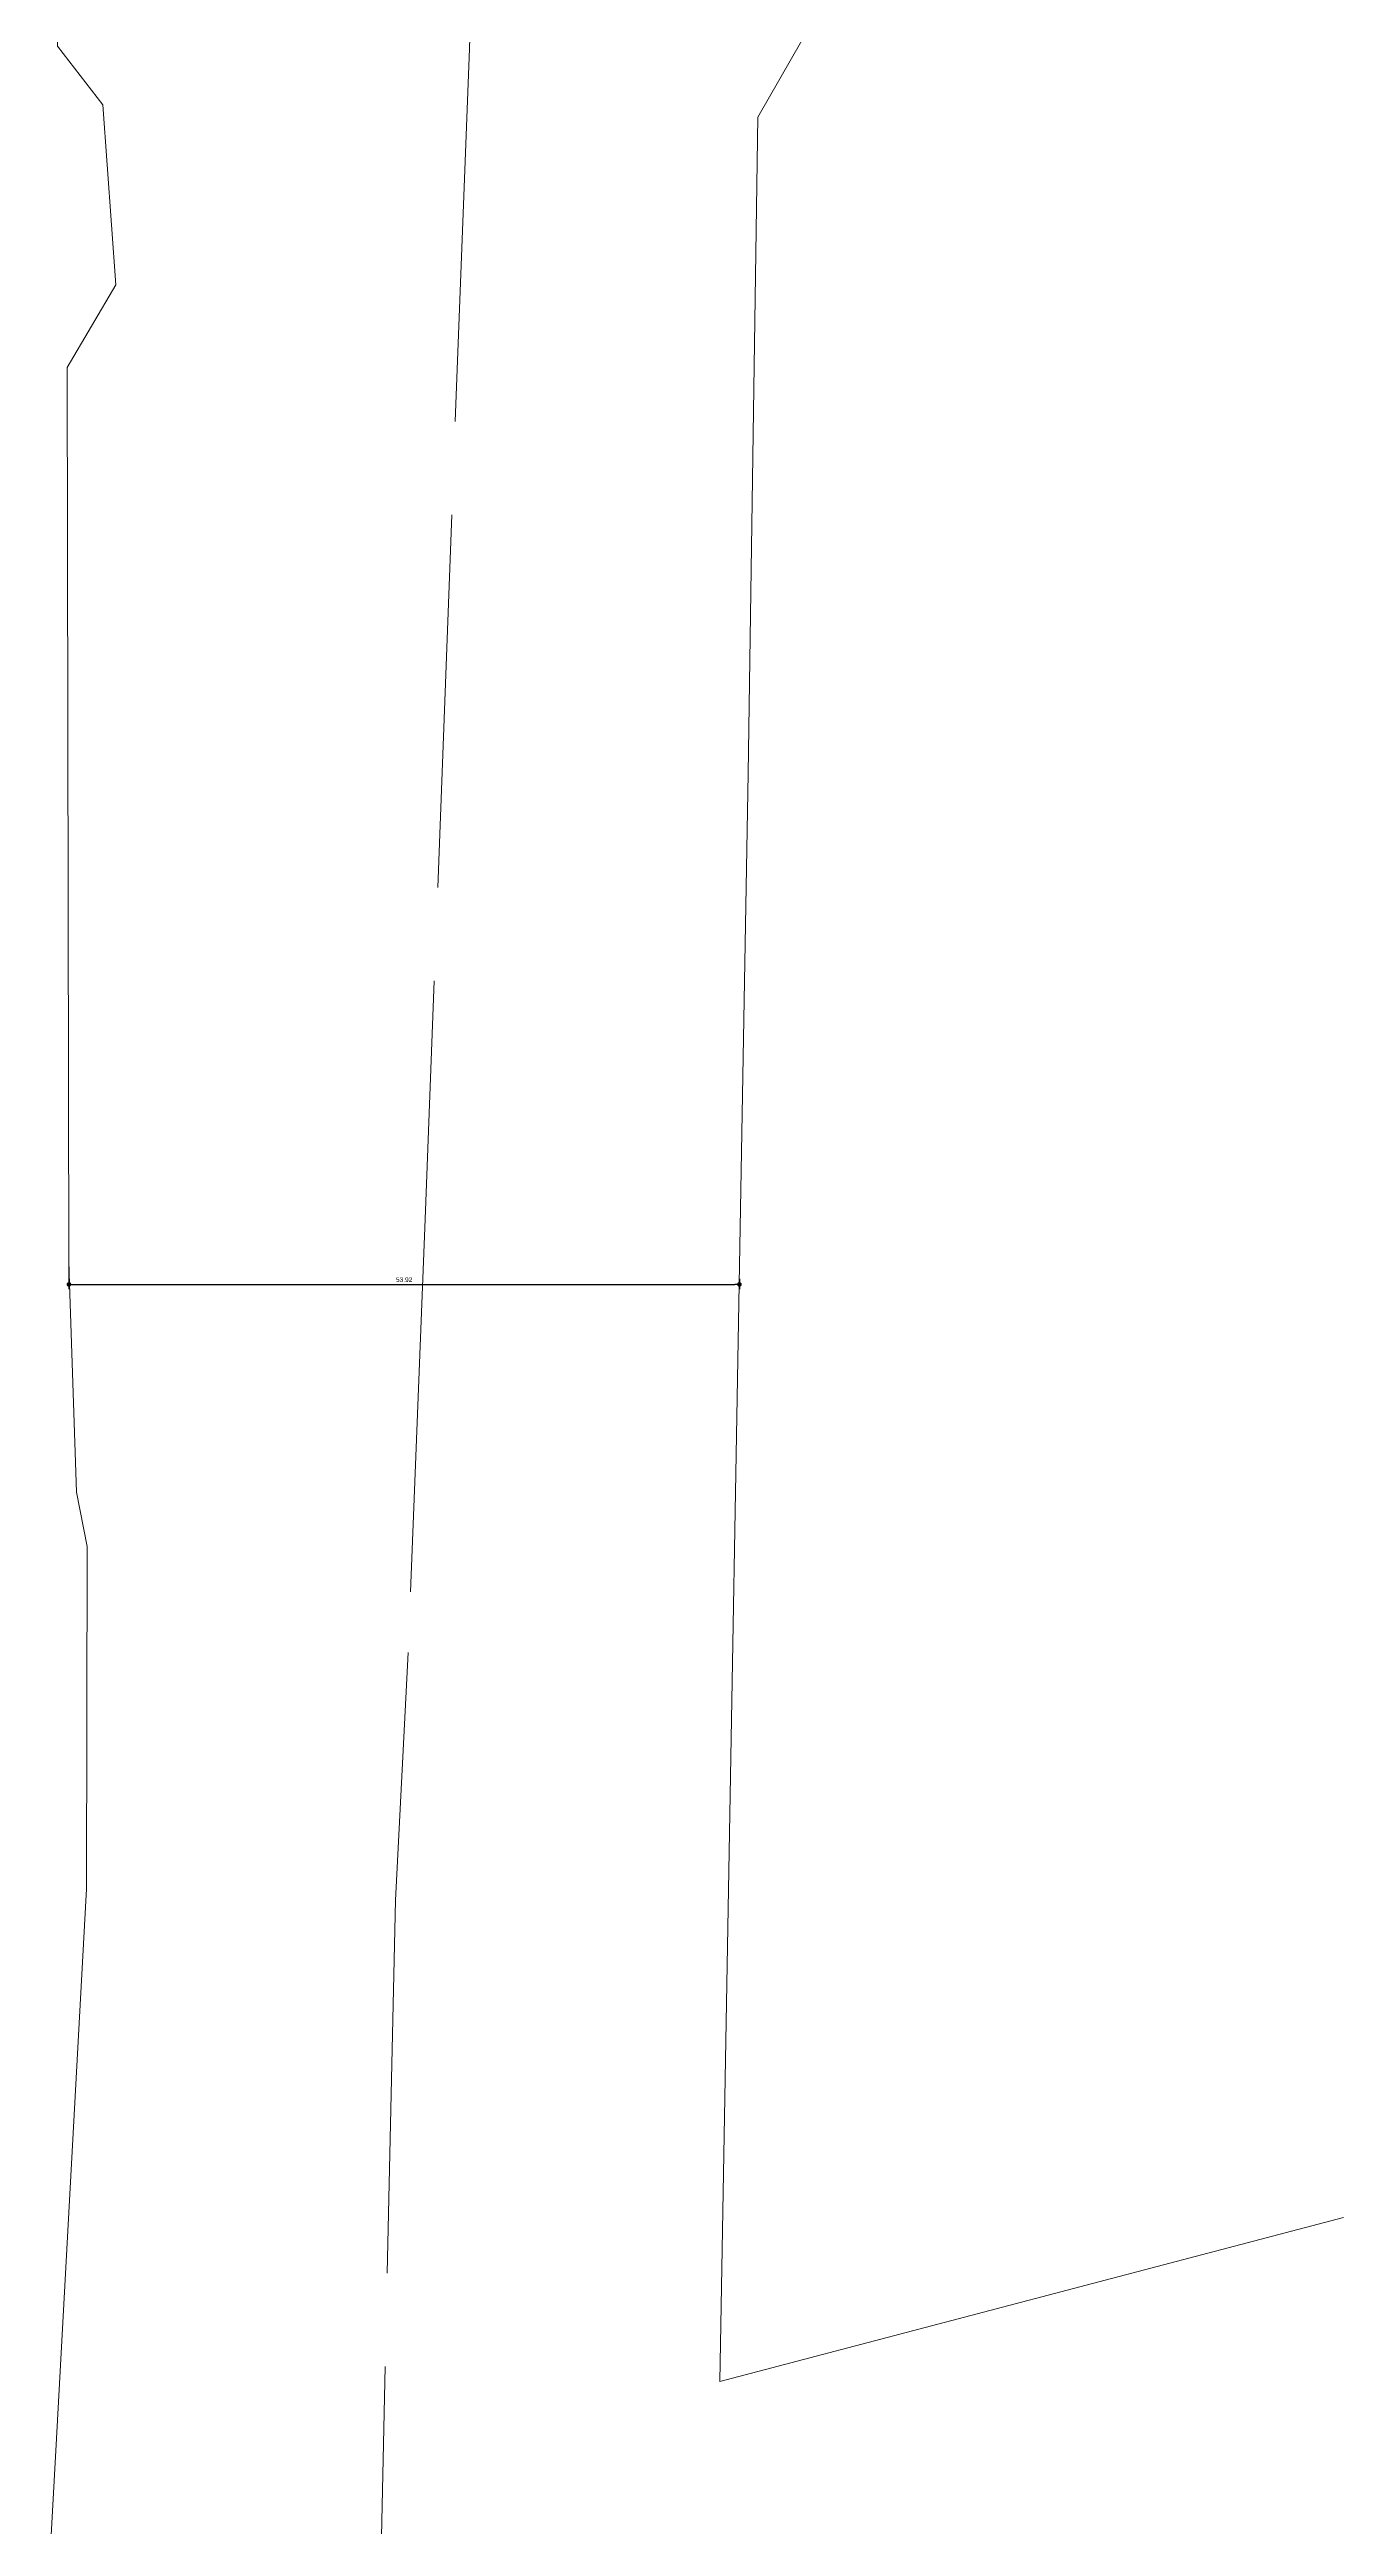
# Model space of a CAD drawing. Header units: millimetres. Extents: x -3245 to 2970, y 1153 to 3965.
# Drawn here: x -3083.4 to -3041.8, y 3646.8 to 3726.5 of the extents above; entities that cross this region are included whole.
import ezdxf

# ---------------------------------------------------------------- set-up
doc = ezdxf.new("R2010")
doc.units = ezdxf.units.MM
doc.linetypes.add('ACAD_ISO02W100', pattern=[15, 12, -3])
doc.layers.add('FONDO_MANAGUA', color=8, linetype='ACAD_ISO02W100')
doc.styles.get("Standard").update_dxf_attribs({"font": 'arial.ttf'})
doc.dimstyles.new('ISO-25-25', dxfattribs={"dimtxt": 0.15, "dimasz": 0.15, "dimexe": 0.15, "dimexo": 0.1, "dimgap": 0.075, "dimtad": 1, "dimtoh": 1, "dimlfac": 2.5, "dimzin": 1, "dimdsep": 46, "dimtxsty": 'Standard', "dimblk": 'DOT', "dimcen": 0.15, "dimclrd": 256, "dimclre": 256, "dimclrt": 3, "dimaunit": 1, "dimadec": 5, "dimazin": 0, "dimtfac": 1, "dimtmove": 1, "dimatfit": 3, "dimfxl": 1, "dimlwd": -1, "dimlwe": -1, "dimarcsym": 0})

# ---------------------------------------------------------------- blocks, each defined once
blk = doc.blocks.new('_Dot')
at = {"color": 0, "linetype": 'ByBlock', "lineweight": -2}
blk.add_line((-0.5, 0), (-1, 0), dxfattribs=at)
at = {"color": 0, "linetype": 'ByBlock', "const_width": 0.5}
blk.add_lwpolyline([(-0.25, 0, 1), (0.25, 0, 1)], format="xyb", close=True, dxfattribs=at)
blk = doc.blocks.new('*D103')
at = {"transparency": 16777216}
for p, q in [((-3082.758, 3687.353), (-3082.758, 3686.64)), ((-3082.608, 3686.79), (-3061.34, 3686.79)), ((-3061.19, 3686.974), (-3061.19, 3686.64))]:
    blk.add_line(p, q, dxfattribs=at)
at = {"layer": 'Defpoints', "color": 0, "lineweight": 9, "transparency": 16777216}
for p in [(-3082.758, 3687.453, 399.17), (-3061.19, 3687.074, 415.324), (-3061.19, 3686.79)]:
    blk.add_point(p, dxfattribs=at)
at = {"transparency": 16777216, "xscale": 0.15, "yscale": 0.15, "zscale": 0.15, "rotation": 180}
blk.add_blockref('_Dot', (-3082.758, 3686.79), dxfattribs=at)
at = {"transparency": 16777216, "xscale": 0.15, "yscale": 0.15, "zscale": 0.15}
blk.add_blockref('_Dot', (-3061.19, 3686.79), dxfattribs=at)
at = {"color": 3, "lineweight": 9, "transparency": 16777216, "insert": (-3071.974, 3686.942), "char_height": 0.15, "attachment_point": 5}
blk.add_mtext('53.92', dxfattribs=at)

msp = doc.modelspace()

# ---------------------------------------------------------------- linework, layer by layer
at = {"color": 8, "linetype": 'ACAD_ISO02W100', "lineweight": 15}
msp.add_lwpolyline([(-3065.6846, 3841.787), (-3066.5728, 3809.8698), (-3068.0465, 3777.0443), (-3069.8746, 3726.5326), (-3071.2982, 3688.8935), (-3071.8415, 3674.9543), (-3072.2545, 3666.9864), (-3072.7249, 3645.5283), (-3073.7713, 3630.162), (-3074.9323, 3594.3401), (-3075.8797, 3575.6462), (-3077.2493, 3543.8122)], dxfattribs=at)
at = {"layer": 'FONDO_MANAGUA', "color": 1, "linetype": 'ByBlock', "lineweight": 9}
for points, elevation in [([(-3061.815, 3651.5124), (-3061.815, 3651.5124), (-3060.9066, 3703.22), (-3060.5953, 3724.3295), (-3048.4789, 3745.4482), (-3048.7918, 3754.6529), (-3050.8943, 3824.975), (-3052.0712, 3841.8823)], 415.3236), ([(-3061.815, 3651.5124), (-3041.7571, 3656.7807)], 410.1832)]:
    msp.add_lwpolyline(points, dxfattribs=dict(at, elevation=elevation))
at = {"layer": 'FONDO_MANAGUA', "color": 1, "linetype": 'ByBlock', "lineweight": 9, "elevation": 399.1703, "flags": 128}
msp.add_lwpolyline([(-3083.3824, 3645.5944), (-3083.1601, 3649.6724), (-3082.1961, 3667.353), (-3082.1736, 3678.3595), (-3082.5136, 3680.1088), (-3082.7577, 3687.4527), (-3082.8151, 3716.2818), (-3081.2458, 3718.9358), (-3081.6647, 3724.7276), (-3083.1304, 3726.6121), (-3082.658, 3741.0294), (-3081.5148, 3777.3893), (-3079.9112, 3788.7632), (-3078.1628, 3810.4128)], dxfattribs=at)

# ---------------------------------------------------------------- dimensions: what is measured, and where the dimension line sits
at = {"color": 1, "lineweight": 9}
dim = msp.add_linear_dim(base=(-3061.1903, 3686.7902), p1=(-3082.7577, 3687.4527, 399.1703), p2=(-3061.1903, 3687.0738, 415.3236), dimstyle='ISO-25-25', override={"dimzin": 0}, dxfattribs=at)
dim.commit()
dim.dimension.update_dxf_attribs({"geometry": '*D103', "text_midpoint": (-3071.974, 3686.9419)})

doc.saveas('drawing.dxf')
